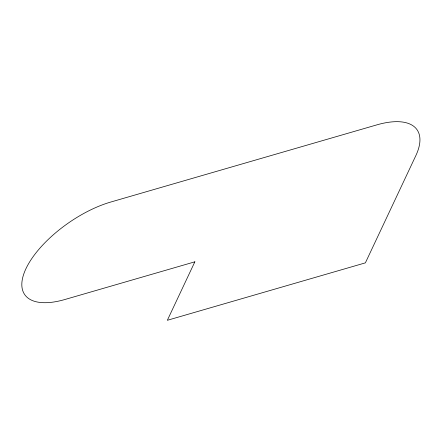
<?xml version="1.0" encoding="UTF-8"?>
<svg xmlns="http://www.w3.org/2000/svg" width="442" height="442" viewBox="0 0 442 442"><rect width="100%" height="100%" fill="white"/><g stroke="black" fill="none" stroke-linecap="round" stroke-linejoin="round"><path stroke-width="0.66" d="M194.856 261.819L167.336 320.295L365.385 262.857L415.834 155.645A76.842 33.896 -34.8 0 0 376.877 124.865L110.749 202.044A76.842 33.896 -34.8 0 0 25.929 268.73A76.842 33.896 -34.8 0 0 64.886 299.51L194.856 261.819"/></g></svg>
